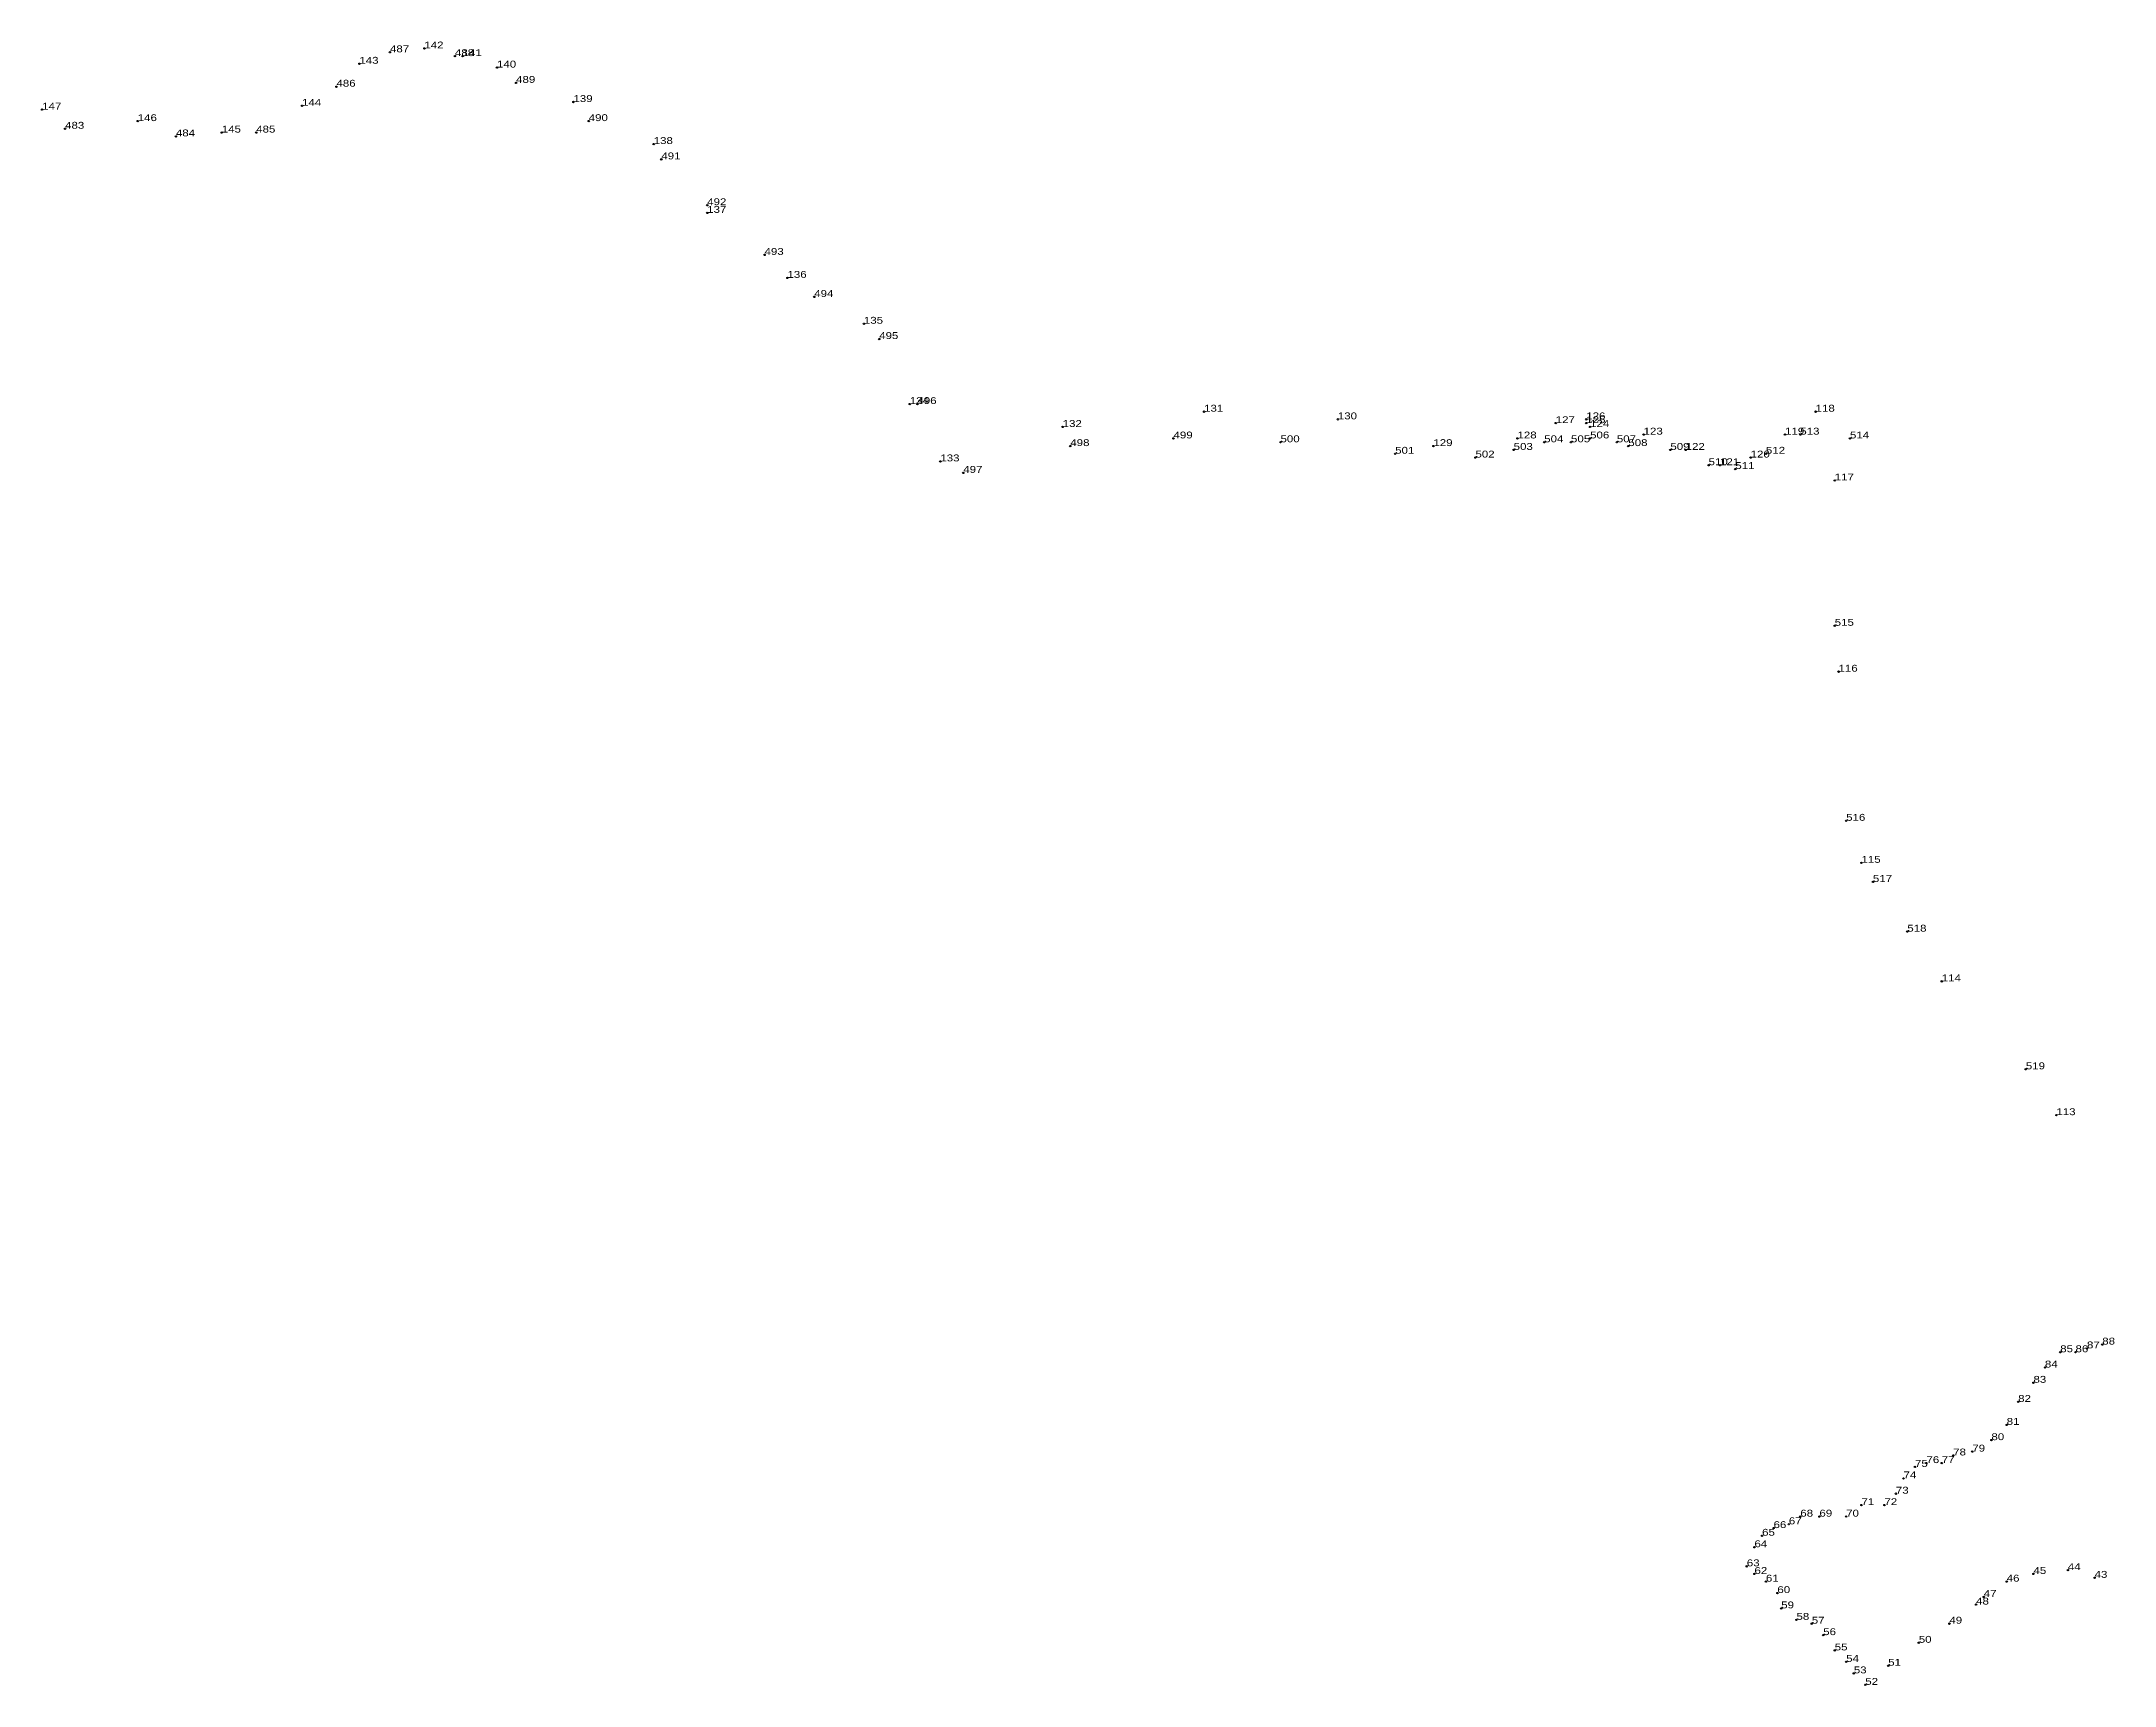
# Model space of a CAD drawing. Header units: metres. Extents: x 552477 to 554790, y 1816840 to 1818917.
# Drawn here: x 553054 to 553596, y 1816840 to 1817270 of the extents above; entities that cross this region are included whole.
import ezdxf

# ---------------------------------------------------------------- set-up
doc = ezdxf.new("R2010")
doc.units = ezdxf.units.M
doc.header["$LTSCALE"] = 0.72
doc.header["$PDMODE"] = 32
doc.header["$PDSIZE"] = 0.36
doc.layers.add('12', color=7, linetype='Continuous')
doc.layers.add('7', color=7, linetype='Continuous')

msp = doc.modelspace()

# ---------------------------------------------------------------- linework, layer by layer
at = {"layer": '7'}
for p in [(553145, 1817267), (553154, 1817268), (553162, 1817266), (553164, 1817266), (553137, 1817264), (553173, 1817263), (553131, 1817258), (553178, 1817259), (553193, 1817254), (553054, 1817252), (553079, 1817249), (553122, 1817253), (553197, 1817249), (553060, 1817247), (553089, 1817245), (553101, 1817246), (553110, 1817246), (553214, 1817243), (553216, 1817239), (553228, 1817227), (553228, 1817225), (553243, 1817214), (553249, 1817208), (553256, 1817203), (553269, 1817196), (553273, 1817192), (553281, 1817175), (553283, 1817175), (553358, 1817173), (553518, 1817173), (553321, 1817169), (553393, 1817171), (553450, 1817170), (553458, 1817171), (553458, 1817170), (553459, 1817169), (553323, 1817164), (553350, 1817166), (553378, 1817165), (553408, 1817162), (553418, 1817164), (553439, 1817163), (553440, 1817166), (553447, 1817165), (553454, 1817165), (553459, 1817166), (553466, 1817165), (553469, 1817164), (553473, 1817167), (553480, 1817163), (553484, 1817163), (553505, 1817162), (553510, 1817167), (553514, 1817167), (553527, 1817166), (553289, 1817160), (553295, 1817157), (553429, 1817161), (553490, 1817159), (553493, 1817159), (553497, 1817158), (553501, 1817161), (553523, 1817155), (553523, 1817117), (553524, 1817105), (553526, 1817066), (553530, 1817055), (553533, 1817050), (553542, 1817037), (553551, 1817024), (553573, 1817001), (553581, 1816989), (553593, 1816929), (553582, 1816927), (553586, 1816927), (553589, 1816928), (553575, 1816919), (553578, 1816923), (553571, 1816914), (553568, 1816908), (553564, 1816904), (553544, 1816897), (553547, 1816898), (553551, 1816898), (553554, 1816900), (553559, 1816901), (553541, 1816894), (553530, 1816887), (553536, 1816887), (553539, 1816890), (553507, 1816881), (553511, 1816882), (553514, 1816884), (553519, 1816884), (553526, 1816884), (553502, 1816876), (553504, 1816879), (553500, 1816871), (553502, 1816869), (553575, 1816869), (553584, 1816870), (553505, 1816867), (553508, 1816864), (553568, 1816867), (553591, 1816868), (553509, 1816860), (553560, 1816861), (553562, 1816863), (553513, 1816857), (553517, 1816856), (553520, 1816853), (553553, 1816856), (553523, 1816849), (553545, 1816851), (553526, 1816846), (553528, 1816843), (553537, 1816845), (553531, 1816840)]:
    msp.add_point(p, dxfattribs=at)

# ---------------------------------------------------------------- texts
at = {"layer": '12', "width": 1.25}
for s, p in [('143', (553137, 1817264)), ('487', (553145, 1817267)), ('142', (553154, 1817268)), ('488', (553162, 1817266)), ('141', (553164, 1817266)), ('486', (553131, 1817258)), ('140', (553173, 1817263)), ('489', (553178, 1817259)), ('144', (553122, 1817253)), ('139', (553193, 1817254)), ('147', (553054, 1817252)), ('483', (553060, 1817247)), ('146', (553079, 1817249)), ('490', (553197, 1817249)), ('484', (553089, 1817245)), ('145', (553101, 1817246)), ('485', (553110, 1817246)), ('138', (553214, 1817243)), ('491', (553216, 1817239)), ('492', (553228, 1817227)), ('137', (553228, 1817225)), ('493', (553243, 1817214)), ('136', (553249, 1817208)), ('494', (553256, 1817203)), ('135', (553269, 1817196)), ('495', (553273, 1817192)), ('134', (553281, 1817175)), ('496', (553283, 1817175)), ('131', (553358, 1817173)), ('130', (553393, 1817171)), ('126', (553458, 1817171)), ('118', (553518, 1817173)), ('132', (553321, 1817169)), ('499', (553350, 1817166)), ('128', (553440, 1817166)), ('127', (553450, 1817170)), ('125', (553458, 1817170)), ('506', (553459, 1817166)), ('124', (553459, 1817169)), ('123', (553473, 1817167)), ('119', (553510, 1817167)), ('513', (553514, 1817167)), ('514', (553527, 1817166)), ('498', (553323, 1817164)), ('500', (553378, 1817165)), ('501', (553408, 1817162)), ('129', (553418, 1817164)), ('502', (553429, 1817161)), ('503', (553439, 1817163)), ('504', (553447, 1817165)), ('505', (553454, 1817165)), ('507', (553466, 1817165)), ('508', (553469, 1817164)), ('509', (553480, 1817163)), ('122', (553484, 1817163)), ('120', (553501, 1817161)), ('512', (553505, 1817162)), ('133', (553289, 1817160)), ('497', (553295, 1817157)), ('510', (553490, 1817159)), ('121', (553493, 1817159)), ('511', (553497, 1817158)), ('117', (553523, 1817155)), ('515', (553523, 1817117)), ('116', (553524, 1817105)), ('516', (553526, 1817066)), ('115', (553530, 1817055)), ('517', (553533, 1817050)), ('518', (553542, 1817037)), ('114', (553551, 1817024)), ('519', (553573, 1817001)), ('113', (553581, 1816989)), ('85', (553582, 1816927)), ('86', (553586, 1816927)), ('87', (553589, 1816928)), ('88', (553593, 1816929)), ('84', (553578, 1816923)), ('83', (553575, 1816919)), ('82', (553571, 1816914)), ('81', (553568, 1816908)), ('78', (553554, 1816900)), ('79', (553559, 1816901)), ('80', (553564, 1816904)), ('75', (553544, 1816897)), ('76', (553547, 1816898)), ('77', (553551, 1816898)), ('73', (553539, 1816890)), ('74', (553541, 1816894)), ('68', (553514, 1816884)), ('69', (553519, 1816884)), ('70', (553526, 1816884)), ('71', (553530, 1816887)), ('72', (553536, 1816887)), ('65', (553504, 1816879)), ('66', (553507, 1816881)), ('67', (553511, 1816882)), ('64', (553502, 1816876)), ('63', (553500, 1816871)), ('62', (553502, 1816869)), ('45', (553575, 1816869)), ('44', (553584, 1816870)), ('43', (553591, 1816868)), ('61', (553505, 1816867)), ('60', (553508, 1816864)), ('47', (553562, 1816863)), ('46', (553568, 1816867)), ('59', (553509, 1816860)), ('58', (553513, 1816857)), ('48', (553560, 1816861)), ('57', (553517, 1816856)), ('56', (553520, 1816853)), ('50', (553545, 1816851)), ('49', (553553, 1816856)), ('55', (553523, 1816849)), ('54', (553526, 1816846)), ('53', (553528, 1816843)), ('51', (553537, 1816845)), ('52', (553531, 1816840))]:
    msp.add_text(s, height=1.8, dxfattribs=at).set_placement(p)

doc.saveas('drawing.dxf')
